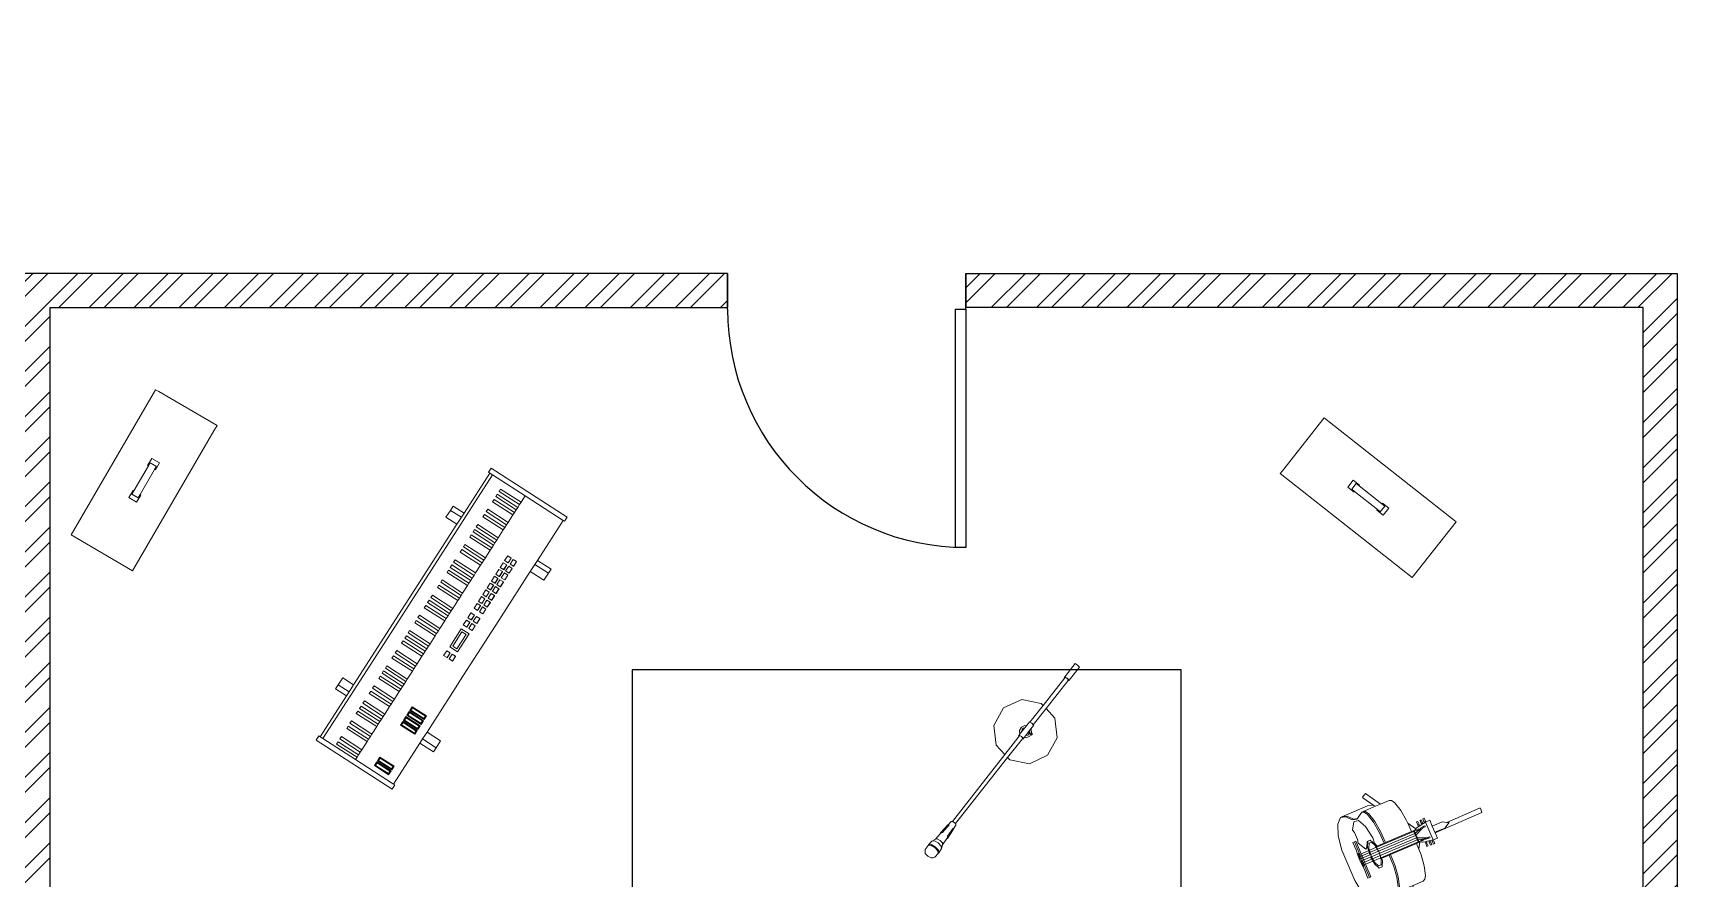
# Model space of a CAD drawing. Header units: metres. Extents: x 217 to 1422, y -179 to 129.
# Drawn here: x 331.32 to 341.1, y 44.3 to 49.27 of the extents above; entities that cross this region are included whole.
import ezdxf

# ---------------------------------------------------------------- set-up
doc = ezdxf.new("R2010")
doc.units = ezdxf.units.M
doc.header["$LTSCALE"] = 0.5
doc.header["$MEASUREMENT"] = 0

# ---------------------------------------------------------------- blocks, each defined once
blk = doc.blocks.new('Guitar Stand Accoustic')
at = {"lineweight": 0}
for p, q in [((-0.36, 14.26), (-0.15, 22.09)), ((-0.15, 22.09), (0.58, 22.15)), ((0.61, 22.04), (0.46, 16.54)), ((0.58, 22.15), (0.61, 22.04)), ((-0.27, 14.26), (-0.24, 15.89)), ((-0.24, 15.89), (0.3, 16.87)), ((0.3, 16.87), (0.46, 16.54)), ((0.46, 16.54), (0.8, 15.87)), ((0.8, 15.87), (0.77, 14.24)), ((-1.87, 13.59), (-1.88, 13.36)), ((-1.88, 13.36), (-1.38, 13.35)), ((-1.38, 13.58), (-1.87, 13.59)), ((-1.83, 13.1), (-1.84, 12.88)), ((-1.84, 12.88), (-1.34, 12.87)), ((-1.33, 13.09), (-1.83, 13.1)), ((-1.38, 13.53), (-1.38, 13.58)), ((-1.38, 13.53), (-1.25, 13.52)), ((-1.38, 13.37), (-1.38, 13.53)), ((-1.38, 13.35), (-1.38, 13.37)), ((-1.38, 13.37), (-1.22, 13.37)), ((-1.34, 13.04), (-1.33, 13.09)), ((-1.34, 13.04), (-1.17, 13.03)), ((-1.34, 12.89), (-1.34, 13.04)), ((-1.34, 12.87), (-1.34, 12.89)), ((-1.34, 12.89), (-1.14, 12.88)), ((-1.26, 13.57), (-1.24, 14.28)), ((-1.25, 13.52), (-1.26, 13.57)), ((-1.26, 13.57), (1.73, 13.52)), ((-1.22, 13.37), (-1.25, 13.52)), ((-1.24, 14.28), (-0.36, 14.26)), ((-1.17, 13.03), (-1.22, 13.37)), ((-1.14, 12.88), (-1.17, 13.03)), ((-1.07, 12.45), (-1.14, 12.88)), ((-0.69, 13.27), (-0.77, 13.21)), ((-0.77, 12.9), (-0.77, 13.21)), ((-0.69, 12.96), (-0.77, 12.9)), ((-0.77, 12.9), (-0.61, 12.9)), ((-0.61, 13.21), (-0.69, 13.27)), ((-0.61, 12.9), (-0.69, 12.96)), ((0.02, 11.3), (-0.62, 12.9)), ((-0.61, 12.9), (-0.61, 13.21)), ((-0.36, 14.26), (-0.27, 14.26)), ((-0.27, 14.26), (0.77, 14.24)), ((0.37, 11.29), (1.08, 12.87)), ((1.75, 14.22), (0.77, 14.24)), ((1.07, 13.18), (1.16, 13.24)), ((1.07, 12.87), (1.07, 13.18)), ((1.07, 12.87), (1.15, 12.92)), ((1.23, 12.87), (1.07, 12.87)), ((1.15, 12.92), (1.23, 12.87)), ((1.16, 13.24), (1.24, 13.18)), ((1.23, 12.87), (1.24, 13.18)), ((1.51, 12.4), (1.6, 12.84)), ((1.6, 12.84), (1.63, 12.99)), ((1.79, 12.83), (1.6, 12.84)), ((1.63, 12.99), (1.69, 13.32)), ((1.79, 12.98), (1.63, 12.99)), ((1.69, 13.32), (1.72, 13.47)), ((1.85, 13.32), (1.69, 13.32)), ((1.72, 13.47), (1.73, 13.52)), ((1.85, 13.47), (1.72, 13.47)), ((1.73, 13.52), (1.75, 14.22)), ((1.79, 12.98), (1.8, 13.04)), ((1.79, 12.83), (1.79, 12.98)), ((1.79, 12.81), (1.79, 12.83)), ((1.8, 13.04), (2.29, 13.03)), ((1.85, 13.53), (2.35, 13.52)), ((1.85, 13.47), (1.85, 13.53)), ((1.85, 13.32), (1.85, 13.47)), ((1.85, 13.29), (1.85, 13.32)), ((2.35, 13.29), (1.85, 13.29)), ((2.29, 13.03), (2.29, 12.81)), ((2.35, 13.52), (2.35, 13.29)), ((-5.88, 10.41), (-6.41, 10.12)), ((-4.43, 10.79), (-5.88, 10.41)), ((-2.68, 10.98), (-4.43, 10.79)), ((-1.76, 10.98), (-2.68, 10.98)), ((-1.84, 12.51), (-1.85, 12.3)), ((-1.85, 12.3), (-1.35, 12.29)), ((-1.34, 12.5), (-1.84, 12.51)), ((-1.76, 10.98), (-0.79, 11.56)), ((-0.8, 10.97), (-1.76, 10.98)), ((-1.35, 12.45), (-1.34, 12.5)), ((-1.35, 12.45), (-1.07, 12.45)), ((-1.35, 12.3), (-1.35, 12.45)), ((-1.35, 12.29), (-1.35, 12.3)), ((-1.35, 12.3), (-1.05, 12.3)), ((-1.05, 12.3), (-1.07, 12.45)), ((-0.97, 11.86), (-1.05, 12.3)), ((-0.79, 11.6), (-0.97, 11.86)), ((-0.88, 6.63), (-0.8, 10.97)), ((-0.79, 11.43), (-0.8, 11.32)), ((-0.8, 10.97), (-0.8, 11.32)), ((-0.8, 11.32), (1.2, 11.28)), ((-0.67, 11.31), (-0.8, 11.32)), ((-0.79, 11.56), (-0.79, 11.6)), ((-0.79, 11.43), (-0.79, 11.56)), ((-0.79, 11.43), (1.2, 11.4)), ((-0.78, 5.06), (-0.67, 11.31)), ((-0.66, 12.19), (-0.74, 12.14)), ((-0.74, 11.83), (-0.74, 12.14)), ((-0.66, 11.88), (-0.74, 11.83)), ((-0.74, 11.83), (-0.58, 11.83)), ((-0.65, 12.78), (-0.73, 12.73)), ((-0.73, 12.41), (-0.73, 12.73)), ((-0.65, 12.47), (-0.73, 12.41)), ((-0.73, 12.41), (-0.57, 12.41)), ((-0.67, 11.31), (-0.66, 11.83)), ((-0.32, 11.31), (-0.67, 11.31)), ((-0.58, 12.14), (-0.66, 12.19)), ((-0.58, 11.83), (-0.66, 11.88)), ((-0.57, 12.72), (-0.65, 12.78)), ((-0.57, 12.41), (-0.65, 12.47)), ((-0.32, 11.31), (-0.61, 12.41)), ((-0.58, 11.83), (-0.58, 12.14)), ((-0.57, 12.41), (-0.57, 12.72)), ((-0.48, 2.37), (-0.32, 11.31)), ((0.02, 11.3), (-0.32, 11.31)), ((-0.13, 2.37), (0.02, 11.3)), ((0.2, 11.3), (0.02, 11.3)), ((0.2, 11.3), (0.37, 11.29)), ((0.26, 5.11), (0.37, 11.29)), ((0.37, 11.29), (0.72, 11.29)), ((0.61, 5.07), (0.72, 11.29)), ((0.72, 11.29), (1.04, 12.38)), ((0.72, 11.29), (1.07, 11.28)), ((0.96, 5.02), (1.07, 11.28)), ((1, 12.11), (1.09, 12.16)), ((1, 11.8), (1, 12.11)), ((1, 11.8), (1.08, 11.85)), ((1.16, 11.8), (1, 11.8)), ((1.01, 12.69), (1.1, 12.75)), ((1.01, 12.38), (1.01, 12.69)), ((1.01, 12.38), (1.09, 12.44)), ((1.17, 12.38), (1.01, 12.38)), ((1.07, 11.28), (1.08, 11.8)), ((1.07, 11.28), (1.2, 11.28)), ((1.08, 11.85), (1.16, 11.8)), ((1.09, 12.44), (1.17, 12.38)), ((1.09, 12.16), (1.17, 12.11)), ((1.1, 12.75), (1.18, 12.69)), ((1.11, 6.6), (1.19, 10.93)), ((1.16, 11.8), (1.17, 12.11)), ((1.17, 12.38), (1.18, 12.69)), ((1.19, 10.93), (1.2, 11.28)), ((1.19, 10.93), (2.59, 10.89)), ((1.2, 11.57), (1.32, 11.72)), ((1.2, 11.4), (1.2, 11.57)), ((1.2, 11.4), (1.2, 11.28)), ((1.32, 11.72), (1.39, 11.81)), ((1.32, 11.72), (2.59, 10.89)), ((1.39, 11.81), (1.48, 12.25)), ((1.48, 12.25), (1.51, 12.4)), ((1.78, 12.25), (1.48, 12.25)), ((1.78, 12.4), (1.51, 12.4)), ((1.78, 12.4), (1.79, 12.45)), ((1.78, 12.25), (1.78, 12.4)), ((1.78, 12.24), (1.78, 12.25)), ((2.28, 12.23), (1.78, 12.24)), ((2.29, 12.81), (1.79, 12.81)), ((1.79, 12.45), (2.28, 12.44)), ((2.28, 12.44), (2.28, 12.23)), ((2.59, 10.89), (3.06, 10.88)), ((3.06, 10.88), (4.81, 10.63)), ((4.81, 10.63), (6.25, 10.2)), ((-9.13, 6.55), (-6.61, 8.06)), ((-6.62, 7.49), (-6.61, 8.06)), ((-6.61, 8.06), (-6.58, 9.77)), ((-6.41, 10.12), (-6.58, 9.77)), ((6.25, 10.2), (6.77, 9.89)), ((6.77, 9.89), (6.92, 9.54)), ((6.88, 7.25), (6.89, 8.1)), ((6.89, 8.1), (6.92, 9.54)), ((6.89, 8.1), (9.26, 6.56)), ((-8.72, 5.91), (-9.13, 6.55)), ((-7, 6.94), (-8.72, 5.91)), ((-7.22, 2.08), (-7.14, 6.42)), ((-7, 6.94), (-7.14, 6.42)), ((-6.92, 7.24), (-7, 6.94)), ((-6.62, 7.49), (-6.92, 7.24)), ((-6.49, 5.55), (-6.66, 5.2)), ((-6.66, 5.2), (-6.65, 5.44)), ((-6.66, 5.2), (-6.43, 4.85)), ((-6.65, 5.44), (-6.62, 7.49)), ((-6.49, 5.78), (-6.65, 5.44)), ((-5.96, 6.08), (-6.49, 5.78)), ((-5.96, 5.84), (-6.49, 5.55)), ((-4.51, 6.45), (-5.96, 6.08)), ((-4.51, 6.22), (-5.96, 5.84)), ((-2.75, 6.64), (-4.51, 6.45)), ((-2.76, 6.41), (-4.51, 6.22)), ((-0.88, 6.4), (-2.76, 6.41)), ((-0.88, 6.63), (-2.75, 6.64)), ((-0.91, 5.16), (-1.31, 5.12)), ((-0.91, 5.16), (-0.88, 6.4)), ((-0.91, 5.04), (-0.91, 5.16)), ((-0.88, 6.4), (-0.88, 6.63)), ((1.09, 5.13), (1.11, 6.36)), ((1.11, 6.6), (2.98, 6.54)), ((1.11, 6.36), (1.11, 6.6)), ((1.11, 6.36), (2.98, 6.31)), ((2.98, 6.54), (4.73, 6.29)), ((2.98, 6.31), (4.73, 6.06)), ((4.73, 6.29), (6.17, 5.86)), ((4.73, 6.06), (6.17, 5.63)), ((6.17, 5.86), (6.69, 5.55)), ((6.17, 5.63), (6.69, 5.31)), ((6.69, 5.55), (6.84, 5.2)), ((6.69, 5.31), (6.84, 4.96)), ((6.84, 5.2), (6.88, 7.25)), ((6.84, 4.96), (6.84, 5.2)), ((6.88, 7.25), (7.09, 7.06)), ((8.83, 5.94), (7.09, 7.06)), ((7.09, 7.06), (7.17, 6.99)), ((7.17, 6.99), (7.37, 6.16)), ((7.29, 1.83), (7.37, 6.16)), ((8.93, 5.91), (8.83, 5.94)), ((9.26, 6.56), (8.93, 5.91)), ((-7, 2.9), (-7.22, 2.08)), ((-7, 2.67), (-7.22, 1.85)), ((-6.15, 3.59), (-7, 2.9)), ((-6.16, 3.36), (-7, 2.67)), ((-6.43, 4.85), (-6, 4.17)), ((-5.96, 4.11), (-6.16, 3.36)), ((-6, 4.17), (-6.15, 3.59)), ((-6, 4.17), (-5.96, 4.11)), ((-1.31, 5.12), (-2.19, 4.74)), ((-2.19, 4.74), (-2.19, 4.24)), ((-2.19, 4.24), (-1.33, 3.82)), ((-1.81, 4.69), (-1.82, 4.27)), ((-1.82, 4.27), (-1.1, 3.93)), ((-1.08, 5.01), (-1.81, 4.69)), ((-1.33, 3.82), (-0.05, 3.66)), ((-1.1, 3.93), (0.07, 3.78)), ((0.09, 5.12), (-1.08, 5.01)), ((-0.03, 5.12), (-0.91, 5.04)), ((-0.83, 2.38), (-0.78, 5.06)), ((-0.03, 5.12), (0.21, 5.12)), ((1.24, 3.88), (0.07, 3.78)), ((0.09, 5.12), (1.26, 4.97)), ((1.47, 3.77), (0.18, 3.66)), ((0.21, 5.12), (1.08, 5.01)), ((0.22, 2.36), (0.26, 5.11)), ((0.56, 2.36), (0.61, 5.07)), ((0.91, 2.35), (0.96, 5.02)), ((1.08, 5.01), (1.09, 5.13)), ((1.09, 5.13), (1.49, 5.07)), ((1.97, 4.21), (1.24, 3.88)), ((1.26, 4.97), (1.98, 4.62)), ((1.3, 3.4), (1.47, 3.66)), ((2.58, 2.66), (1.3, 3.4)), ((2.34, 4.16), (1.47, 3.77)), ((2.34, 4.04), (1.47, 3.66)), ((1.49, 5.07), (1.69, 4.98)), ((1.49, 4.96), (1.69, 4.98)), ((1.49, 4.96), (2.35, 4.54)), ((1.69, 4.98), (2.5, 5.05)), ((1.98, 4.62), (1.97, 4.21)), ((2.35, 4.54), (2.34, 4.16)), ((2.34, 4.16), (2.34, 4.04)), ((2.5, 5.05), (4.57, 4.69)), ((3.16, 2.77), (2.58, 2.66)), ((4.35, 2.74), (3.16, 2.77)), ((4.77, 2.61), (4.35, 2.74)), ((4.57, 4.69), (5.83, 4.03)), ((5.9, 3.26), (4.77, 2.61)), ((5.83, 4.03), (5.9, 3.26)), ((6.15, 3.96), (6.1, 3.89)), ((6.1, 3.89), (6.27, 3.14)), ((6.6, 4.62), (6.15, 3.96)), ((6.15, 3.96), (6.28, 3.37)), ((6.27, 3.14), (7.09, 2.42)), ((6.28, 3.37), (7.1, 2.65)), ((6.84, 4.96), (6.6, 4.62)), ((7.1, 2.65), (7.29, 1.83)), ((-7.22, 1.85), (-7.22, 2.08)), ((-7.22, 1.85), (-6.44, 1.05)), ((-6.44, 1.05), (-4.79, 0.42)), ((-4.79, 0.42), (-2.55, 0.05)), ((-2.94, 2.53), (-2.95, 2.3)), ((-2.95, 2.3), (-2.95, 2.05)), ((-2.95, 2.3), (3.03, 2.2)), ((-2.95, 2.05), (-1.71, 2.03)), ((-2.94, 2.53), (3.03, 2.43)), ((-2.55, 0.05), (2.55, -0.05)), ((-0.84, 1.97), (-1.71, 2.03)), ((-0.91, 2.17), (-1.06, 2.08)), ((-1.06, 2.08), (-0.76, 2.08)), ((-0.76, 2.08), (-0.91, 2.17)), ((-0.84, 1.97), (0.03, 1.89)), ((-0.56, 2.17), (-0.71, 2.08)), ((-0.71, 2.08), (-0.41, 2.07)), ((-0.41, 2.07), (-0.56, 2.17)), ((-0.21, 2.16), (-0.36, 2.07)), ((-0.36, 2.07), (-0.06, 2.06)), ((-0.06, 2.06), (-0.21, 2.16)), ((0.9, 1.94), (0.03, 1.89)), ((0.14, 2.06), (0.29, 2.15)), ((0.43, 2.06), (0.14, 2.06)), ((0.29, 2.15), (0.43, 2.06)), ((0.49, 2.05), (0.64, 2.14)), ((0.78, 2.05), (0.49, 2.05)), ((0.64, 2.14), (0.78, 2.05)), ((0.83, 2.05), (0.98, 2.13)), ((1.13, 2.04), (0.83, 2.05)), ((0.9, 1.94), (1.78, 1.97)), ((0.98, 2.13), (1.13, 2.04)), ((3.02, 1.94), (1.78, 1.97)), ((4.8, 0.25), (2.55, -0.05)), ((3.03, 2.2), (3.02, 1.94)), ((3.03, 2.43), (3.03, 2.2)), ((6.48, 0.82), (4.8, 0.25)), ((7.29, 1.59), (6.48, 0.82)), ((7.09, 2.42), (7.29, 1.59)), ((7.29, 1.59), (7.29, 1.83))]:
    blk.add_line(p, q, dxfattribs=at)
blk = doc.blocks.new('Keyboard')
at = {"lineweight": 0}
for p, q in [((-16.73, 13.45), (-16.73, 15.94)), ((-16.73, 15.94), (-15.98, 15.94)), ((-15.98, 13.45), (-15.98, 15.94)), ((-15.98, 15.94), (-14.7, 15.94)), ((-14.7, 13.45), (-14.7, 15.94)), ((14.7, 13.45), (14.7, 15.94)), ((14.7, 15.94), (15.98, 15.94)), ((15.98, 13.45), (15.98, 15.94)), ((16.75, 15.94), (15.98, 15.94)), ((16.75, 13.45), (16.75, 15.94)), ((-24.24, 13.7), (-24.99, 13.7)), ((-24.99, 13.7), (-24.99, -0.25)), ((-24.24, 13.7), (-24.24, 13.45)), ((-24.24, 13.45), (-24.24, 6.48)), ((-16.73, 13.45), (-24.24, 13.45)), ((-15.98, 13.45), (-16.73, 13.45)), ((-14.7, 13.45), (-15.98, 13.45)), ((-5.93, 13.45), (-14.7, 13.45)), ((-5.33, 13.45), (-5.93, 13.45)), ((5.76, 13.45), (-5.33, 13.45)), ((6.41, 13.45), (5.76, 13.45)), ((14.7, 13.45), (6.41, 13.45)), ((15.98, 13.45), (14.7, 13.45)), ((16.75, 13.45), (15.98, 13.45)), ((24.08, 13.45), (16.75, 13.45)), ((24.08, 13.45), (24.08, 13.7)), ((24.08, 13.7), (24.82, 13.7)), ((24.08, 6.48), (24.08, 13.45)), ((24.82, -0.25), (24.82, 13.7)), ((-23.43, 12.04), (-22.75, 12.04)), ((-23.43, 9.44), (-23.43, 12.04)), ((-23.31, 11.92), (-22.87, 11.92)), ((-23.31, 9.56), (-23.31, 11.92)), ((-22.87, 9.56), (-22.87, 11.92)), ((-22.75, 12.04), (-22.75, 9.44)), ((-22.56, 12.04), (-21.87, 12.04)), ((-22.56, 9.44), (-22.56, 12.04)), ((-22.43, 11.92), (-22, 11.92)), ((-22.43, 9.56), (-22.43, 11.92)), ((-22, 9.56), (-22, 11.92)), ((-21.87, 12.04), (-21.87, 9.44)), ((-16.02, 12.04), (-15.34, 12.04)), ((-16.02, 9.44), (-16.02, 12.04)), ((-15.9, 11.92), (-15.46, 11.92)), ((-15.9, 9.56), (-15.9, 11.92)), ((-15.46, 9.56), (-15.46, 11.92)), ((-15.34, 12.04), (-15.34, 9.44)), ((-15.15, 12.04), (-14.46, 12.04)), ((-15.15, 9.44), (-15.15, 12.04)), ((-15.02, 11.92), (-14.59, 11.92)), ((-15.02, 9.56), (-15.02, 11.92)), ((-14.59, 9.56), (-14.59, 11.92)), ((-14.46, 12.04), (-14.46, 9.44)), ((-14.21, 12.04), (-13.53, 12.04)), ((-14.21, 9.44), (-14.21, 12.04)), ((-14.09, 11.92), (-13.65, 11.92)), ((-14.09, 9.56), (-14.09, 11.92)), ((-13.65, 9.56), (-13.65, 11.92)), ((-13.53, 12.04), (-13.53, 9.44)), ((-13.34, 12.04), (-12.66, 12.04)), ((-13.34, 9.44), (-13.34, 12.04)), ((-13.22, 11.92), (-12.78, 11.92)), ((-13.22, 9.56), (-13.22, 11.92)), ((-12.78, 9.56), (-12.78, 11.92)), ((-12.66, 12.04), (-12.66, 9.44)), ((-3.39, 10.85), (-2.52, 10.85)), ((-3.39, 10.85), (-3.39, 10.83)), ((-3.39, 10.83), (-2.52, 10.83)), ((-3.39, 10.21), (-3.39, 10.83)), ((-2.52, 10.85), (-2.52, 10.83)), ((-2.52, 10.21), (-2.52, 10.83)), ((-1.77, 10.72), (-1.77, 9.29)), ((1.53, 10.72), (-1.77, 10.72)), ((-1.44, 9.62), (-1.44, 10.39)), ((-1.44, 10.39), (1.2, 10.39)), ((1.2, 10.39), (1.2, 9.62)), ((1.53, 9.29), (1.53, 10.72)), ((2.21, 10.85), (3.08, 10.85)), ((2.21, 10.85), (2.21, 10.83)), ((2.21, 10.83), (3.08, 10.83)), ((2.21, 10.21), (2.21, 10.83)), ((3.08, 10.85), (3.08, 10.83)), ((3.08, 10.21), (3.08, 10.83)), ((3.52, 10.85), (4.39, 10.85)), ((3.52, 10.85), (3.52, 10.83)), ((3.52, 10.83), (4.39, 10.83)), ((3.52, 10.21), (3.52, 10.83)), ((4.39, 10.85), (4.39, 10.83)), ((4.39, 10.21), (4.39, 10.83)), ((5.26, 10.85), (6.13, 10.85)), ((5.26, 10.85), (5.26, 10.83)), ((5.26, 10.83), (6.13, 10.83)), ((5.26, 10.21), (5.26, 10.83)), ((6.13, 10.85), (6.13, 10.83)), ((6.13, 10.21), (6.13, 10.83)), ((6.51, 10.85), (7.38, 10.85)), ((6.51, 10.85), (6.51, 10.83)), ((6.51, 10.83), (7.38, 10.83)), ((6.51, 10.21), (6.51, 10.83)), ((7.38, 10.85), (7.38, 10.83)), ((7.38, 10.21), (7.38, 10.83)), ((7.75, 10.85), (8.62, 10.85)), ((7.75, 10.85), (7.75, 10.83)), ((7.75, 10.83), (8.62, 10.83)), ((7.75, 10.21), (7.75, 10.83)), ((8.62, 10.85), (8.62, 10.83)), ((8.62, 10.21), (8.62, 10.83)), ((9, 10.85), (9.87, 10.85)), ((9, 10.85), (9, 10.83)), ((9, 10.83), (9.87, 10.83)), ((9, 10.21), (9, 10.83)), ((9.87, 10.85), (9.87, 10.83)), ((9.87, 10.21), (9.87, 10.83)), ((10.24, 10.85), (11.11, 10.85)), ((10.24, 10.85), (10.24, 10.83)), ((10.24, 10.83), (11.11, 10.83)), ((10.24, 10.21), (10.24, 10.83)), ((11.11, 10.85), (11.11, 10.83)), ((11.11, 10.21), (11.11, 10.83)), ((11.49, 10.85), (12.36, 10.85)), ((11.49, 10.85), (11.49, 10.83)), ((11.49, 10.83), (12.36, 10.83)), ((11.49, 10.21), (11.49, 10.83)), ((12.36, 10.85), (12.36, 10.83)), ((12.36, 10.21), (12.36, 10.83)), ((12.73, 10.85), (13.6, 10.85)), ((12.73, 10.85), (12.73, 10.83)), ((12.73, 10.83), (13.6, 10.83)), ((12.73, 10.21), (12.73, 10.83)), ((13.6, 10.85), (13.6, 10.83)), ((13.6, 10.21), (13.6, 10.83)), ((13.98, 10.85), (14.85, 10.85)), ((13.98, 10.85), (13.98, 10.83)), ((13.98, 10.83), (14.85, 10.83)), ((13.98, 10.21), (13.98, 10.83)), ((14.85, 10.85), (14.85, 10.83)), ((14.85, 10.21), (14.85, 10.83)), ((-22.75, 9.44), (-23.43, 9.44)), ((-23.31, 9.56), (-22.87, 9.56)), ((-21.87, 9.44), (-22.56, 9.44)), ((-22.43, 9.56), (-22, 9.56)), ((-15.34, 9.44), (-16.02, 9.44)), ((-15.9, 9.56), (-15.46, 9.56)), ((-14.46, 9.44), (-15.15, 9.44)), ((-15.02, 9.56), (-14.59, 9.56)), ((-13.53, 9.44), (-14.21, 9.44)), ((-14.09, 9.56), (-13.65, 9.56)), ((-12.66, 9.44), (-13.34, 9.44)), ((-13.22, 9.56), (-12.78, 9.56)), ((-2.52, 10.21), (-3.39, 10.21)), ((-3.39, 9.86), (-2.52, 9.86)), ((-3.39, 9.86), (-3.39, 9.84)), ((-3.39, 9.84), (-2.52, 9.84)), ((-3.39, 9.22), (-3.39, 9.84)), ((-2.52, 9.22), (-3.39, 9.22)), ((-2.52, 9.86), (-2.52, 9.84)), ((-2.52, 9.22), (-2.52, 9.84)), ((-1.77, 9.29), (1.53, 9.29)), ((1.2, 9.62), (-1.44, 9.62)), ((3.08, 10.21), (2.21, 10.21)), ((2.21, 9.86), (3.08, 9.86)), ((2.21, 9.86), (2.21, 9.84)), ((2.21, 9.84), (3.08, 9.84)), ((2.21, 9.22), (2.21, 9.84)), ((3.08, 9.22), (2.21, 9.22)), ((3.08, 9.86), (3.08, 9.84)), ((3.08, 9.22), (3.08, 9.84)), ((4.39, 10.21), (3.52, 10.21)), ((3.52, 9.86), (4.39, 9.86)), ((3.52, 9.86), (3.52, 9.84)), ((3.52, 9.84), (4.39, 9.84)), ((3.52, 9.22), (3.52, 9.84)), ((4.39, 9.22), (3.52, 9.22)), ((4.39, 9.86), (4.39, 9.84)), ((4.39, 9.22), (4.39, 9.84)), ((6.13, 10.21), (5.26, 10.21)), ((5.26, 9.86), (6.13, 9.86)), ((5.26, 9.86), (5.26, 9.84)), ((5.26, 9.84), (6.13, 9.84)), ((5.26, 9.22), (5.26, 9.84)), ((6.13, 9.22), (5.26, 9.22)), ((6.13, 9.86), (6.13, 9.84)), ((6.13, 9.22), (6.13, 9.84)), ((7.38, 10.21), (6.51, 10.21)), ((6.51, 9.86), (7.38, 9.86)), ((6.51, 9.86), (6.51, 9.84)), ((6.51, 9.84), (7.38, 9.84)), ((6.51, 9.22), (6.51, 9.84)), ((7.38, 9.22), (6.51, 9.22)), ((7.38, 9.86), (7.38, 9.84)), ((7.38, 9.22), (7.38, 9.84)), ((8.62, 10.21), (7.75, 10.21)), ((7.75, 9.86), (8.62, 9.86)), ((7.75, 9.86), (7.75, 9.84)), ((7.75, 9.84), (8.62, 9.84)), ((7.75, 9.22), (7.75, 9.84)), ((8.62, 9.22), (7.75, 9.22)), ((8.62, 9.86), (8.62, 9.84)), ((8.62, 9.22), (8.62, 9.84)), ((9.87, 10.21), (9, 10.21)), ((9, 9.86), (9.87, 9.86)), ((9, 9.86), (9, 9.84)), ((9, 9.84), (9.87, 9.84)), ((9, 9.22), (9, 9.84)), ((9.87, 9.22), (9, 9.22)), ((9.87, 9.86), (9.87, 9.84)), ((9.87, 9.22), (9.87, 9.84)), ((11.11, 10.21), (10.24, 10.21)), ((10.24, 9.86), (11.11, 9.86)), ((10.24, 9.86), (10.24, 9.84)), ((10.24, 9.84), (11.11, 9.84)), ((10.24, 9.22), (10.24, 9.84)), ((11.11, 9.22), (10.24, 9.22)), ((11.11, 9.86), (11.11, 9.84)), ((11.11, 9.22), (11.11, 9.84)), ((12.36, 10.21), (11.49, 10.21)), ((11.49, 9.86), (12.36, 9.86)), ((11.49, 9.86), (11.49, 9.84)), ((11.49, 9.84), (12.36, 9.84)), ((11.49, 9.22), (11.49, 9.84)), ((12.36, 9.22), (11.49, 9.22)), ((12.36, 9.86), (12.36, 9.84)), ((12.36, 9.22), (12.36, 9.84)), ((13.6, 10.21), (12.73, 10.21)), ((12.73, 9.86), (13.6, 9.86)), ((12.73, 9.86), (12.73, 9.84)), ((12.73, 9.84), (13.6, 9.84)), ((12.73, 9.22), (12.73, 9.84)), ((13.6, 9.22), (12.73, 9.22)), ((13.6, 9.86), (13.6, 9.84)), ((13.6, 9.22), (13.6, 9.84)), ((14.85, 10.21), (13.98, 10.21)), ((13.98, 9.86), (14.85, 9.86)), ((13.98, 9.86), (13.98, 9.84)), ((13.98, 9.84), (14.85, 9.84)), ((13.98, 9.22), (13.98, 9.84)), ((14.85, 9.22), (13.98, 9.22)), ((14.85, 9.86), (14.85, 9.84)), ((14.85, 9.22), (14.85, 9.84)), ((-24.24, 0.5), (-24.24, 6.48)), ((-24.24, 6.48), (-23.8, 6.48)), ((-23.8, 2.74), (-23.8, 6.48)), ((-23.8, 6.48), (-23.37, 6.48)), ((-23.37, 6.48), (-23.37, 2.74)), ((-23.37, 6.48), (-22.86, 6.48)), ((-22.86, 2.74), (-22.86, 6.48)), ((-22.86, 6.48), (-22.43, 6.48)), ((-22.43, 6.48), (-22.43, 2.74)), ((-22.43, 6.48), (-20.93, 6.48)), ((-20.93, 2.74), (-20.93, 6.48)), ((-20.93, 6.48), (-20.5, 6.48)), ((-20.5, 6.48), (-20.5, 2.74)), ((-20.5, 6.48), (-20, 6.48)), ((-20, 2.74), (-20, 6.48)), ((-20, 6.48), (-19.57, 6.48)), ((-19.57, 6.48), (-19.57, 2.74)), ((-19.57, 6.48), (-18.19, 6.48)), ((-18.19, 2.74), (-18.19, 6.48)), ((-18.19, 6.48), (-17.76, 6.48)), ((-17.76, 6.48), (-17.76, 2.74)), ((-17.76, 6.48), (-17.26, 6.48)), ((-17.26, 2.74), (-17.26, 6.48)), ((-17.26, 6.48), (-16.83, 6.48)), ((-16.83, 6.48), (-16.83, 2.74)), ((-16.83, 6.48), (-16.32, 6.48)), ((-16.32, 2.74), (-16.32, 6.48)), ((-16.32, 6.48), (-15.89, 6.48)), ((-15.89, 6.48), (-15.89, 2.74)), ((-15.89, 6.48), (-14.52, 6.48)), ((-14.52, 2.74), (-14.52, 6.48)), ((-14.52, 6.48), (-14.09, 6.48)), ((-14.09, 6.48), (-14.09, 2.74)), ((-14.09, 6.48), (-13.58, 6.48)), ((-13.58, 2.74), (-13.58, 6.48)), ((-13.58, 6.48), (-13.15, 6.48)), ((-13.15, 6.48), (-13.15, 2.74)), ((-13.15, 6.48), (-11.78, 6.48)), ((-11.78, 2.74), (-11.78, 6.48)), ((-11.78, 6.48), (-11.35, 6.48)), ((-11.35, 6.48), (-11.35, 2.74)), ((-11.35, 6.48), (-10.84, 6.48)), ((-10.84, 2.74), (-10.84, 6.48)), ((-10.84, 6.48), (-10.41, 6.48)), ((-10.41, 6.48), (-10.41, 2.74)), ((-10.41, 6.48), (-9.91, 6.48)), ((-9.91, 2.74), (-9.91, 6.48)), ((-9.91, 6.48), (-9.48, 6.48)), ((-9.48, 6.48), (-9.48, 2.74)), ((-9.48, 6.48), (-8.04, 6.48)), ((-8.04, 2.74), (-8.04, 6.48)), ((-8.04, 6.48), (-7.61, 6.48)), ((-7.61, 6.48), (-7.61, 2.74)), ((-7.61, 6.48), (-7.11, 6.48)), ((-7.11, 2.74), (-7.11, 6.48)), ((-7.11, 6.48), (-6.68, 6.48)), ((-6.68, 6.48), (-6.68, 2.74)), ((-6.68, 6.48), (-5.3, 6.48)), ((-5.3, 2.74), (-5.3, 6.48)), ((-5.3, 6.48), (-4.87, 6.48)), ((-4.87, 6.48), (-4.87, 2.74)), ((-4.87, 6.48), (-4.37, 6.48)), ((-4.37, 2.74), (-4.37, 6.48)), ((-4.37, 6.48), (-3.94, 6.48)), ((-3.94, 6.48), (-3.94, 2.74)), ((-3.94, 6.48), (-3.43, 6.48)), ((-3.43, 2.74), (-3.43, 6.48)), ((-3.43, 6.48), (-3, 6.48)), ((-3, 6.48), (-3, 2.74)), ((-3, 6.48), (-1.57, 6.48)), ((-1.57, 2.74), (-1.57, 6.48)), ((-1.57, 6.48), (-1.14, 6.48)), ((-1.14, 6.48), (-1.14, 2.74)), ((-1.14, 6.48), (-0.63, 6.48)), ((-0.63, 2.74), (-0.63, 6.48)), ((-0.63, 6.48), (-0.2, 6.48)), ((-0.2, 6.48), (-0.2, 2.74)), ((-0.2, 6.48), (1.17, 6.48)), ((1.17, 2.74), (1.17, 6.48)), ((1.17, 6.48), (1.6, 6.48)), ((1.6, 6.48), (1.6, 2.74)), ((1.6, 6.48), (2.11, 6.48)), ((2.11, 2.74), (2.11, 6.48)), ((2.11, 6.48), (2.54, 6.48)), ((2.54, 6.48), (2.54, 2.74)), ((2.54, 6.48), (3.04, 6.48)), ((3.04, 2.74), (3.04, 6.48)), ((3.04, 6.48), (3.47, 6.48)), ((3.47, 6.48), (3.47, 2.74)), ((3.47, 6.48), (4.91, 6.48)), ((4.91, 2.74), (4.91, 6.48)), ((4.91, 6.48), (5.34, 6.48)), ((5.34, 6.48), (5.34, 2.74)), ((5.34, 6.48), (5.84, 6.48)), ((5.84, 2.74), (5.84, 6.48)), ((5.84, 6.48), (6.27, 6.48)), ((6.27, 6.48), (6.27, 2.74)), ((6.27, 6.48), (7.65, 6.48)), ((7.65, 2.74), (7.65, 6.48)), ((7.65, 6.48), (8.08, 6.48)), ((8.08, 6.48), (8.08, 2.74)), ((8.08, 6.48), (8.58, 6.48)), ((8.58, 2.74), (8.58, 6.48)), ((8.58, 6.48), (9.01, 6.48)), ((9.01, 6.48), (9.01, 2.74)), ((9.01, 6.48), (9.52, 6.48)), ((9.52, 2.74), (9.52, 6.48)), ((9.52, 6.48), (9.95, 6.48)), ((9.95, 6.48), (9.95, 2.74)), ((9.95, 6.48), (11.39, 6.48)), ((11.39, 2.74), (11.39, 6.48)), ((11.39, 6.48), (11.82, 6.48)), ((11.82, 6.48), (11.82, 2.74)), ((11.82, 6.48), (12.32, 6.48)), ((12.32, 2.74), (12.32, 6.48)), ((12.32, 6.48), (12.75, 6.48)), ((12.75, 6.48), (12.75, 2.74)), ((12.75, 6.48), (14.13, 6.48)), ((14.13, 2.74), (14.13, 6.48)), ((14.13, 6.48), (14.56, 6.48)), ((14.56, 6.48), (14.56, 2.74)), ((14.56, 6.48), (15.06, 6.48)), ((15.06, 2.74), (15.06, 6.48)), ((15.06, 6.48), (15.49, 6.48)), ((15.49, 6.48), (15.49, 2.74)), ((15.49, 6.48), (15.99, 6.48)), ((15.99, 2.74), (15.99, 6.48)), ((15.99, 6.48), (16.42, 6.48)), ((16.42, 6.48), (16.42, 2.74)), ((16.42, 6.48), (17.86, 6.48)), ((17.86, 2.74), (17.86, 6.48)), ((17.86, 6.48), (18.29, 6.48)), ((18.29, 6.48), (18.29, 2.74)), ((18.29, 6.48), (18.8, 6.48)), ((18.8, 2.74), (18.8, 6.48)), ((18.8, 6.48), (19.23, 6.48)), ((19.23, 6.48), (19.23, 2.74)), ((19.23, 6.48), (20.6, 6.48)), ((20.6, 2.74), (20.6, 6.48)), ((20.6, 6.48), (21.03, 6.48)), ((21.03, 6.48), (21.03, 2.74)), ((21.03, 6.48), (21.54, 6.48)), ((21.54, 2.74), (21.54, 6.48)), ((21.54, 6.48), (21.97, 6.48)), ((21.97, 6.48), (21.97, 2.74)), ((21.97, 6.48), (22.47, 6.48)), ((22.47, 2.74), (22.47, 6.48)), ((22.47, 6.48), (22.9, 6.48)), ((22.9, 6.48), (22.9, 2.74)), ((22.9, 6.48), (24.08, 6.48)), ((24.08, 0.5), (24.08, 6.48)), ((-23.37, 2.74), (-23.8, 2.74)), ((-22.43, 2.74), (-22.86, 2.74)), ((-20.5, 2.74), (-20.93, 2.74)), ((-19.57, 2.74), (-20, 2.74)), ((-17.76, 2.74), (-18.19, 2.74)), ((-16.83, 2.74), (-17.26, 2.74)), ((-15.89, 2.74), (-16.32, 2.74)), ((-14.09, 2.74), (-14.52, 2.74)), ((-13.15, 2.74), (-13.58, 2.74)), ((-11.35, 2.74), (-11.78, 2.74)), ((-10.41, 2.74), (-10.84, 2.74)), ((-9.48, 2.74), (-9.91, 2.74)), ((-7.61, 2.74), (-8.04, 2.74)), ((-6.68, 2.74), (-7.11, 2.74)), ((-4.87, 2.74), (-5.3, 2.74)), ((-3.94, 2.74), (-4.37, 2.74)), ((-3, 2.74), (-3.43, 2.74)), ((-1.14, 2.74), (-1.57, 2.74)), ((-0.2, 2.74), (-0.63, 2.74)), ((1.6, 2.74), (1.17, 2.74)), ((2.54, 2.74), (2.11, 2.74)), ((3.47, 2.74), (3.04, 2.74)), ((5.34, 2.74), (4.91, 2.74)), ((6.27, 2.74), (5.84, 2.74)), ((8.08, 2.74), (7.65, 2.74)), ((9.01, 2.74), (8.58, 2.74)), ((9.95, 2.74), (9.52, 2.74)), ((11.82, 2.74), (11.39, 2.74)), ((12.75, 2.74), (12.32, 2.74)), ((14.56, 2.74), (14.13, 2.74)), ((15.49, 2.74), (15.06, 2.74)), ((16.42, 2.74), (15.99, 2.74)), ((18.29, 2.74), (17.86, 2.74)), ((19.23, 2.74), (18.8, 2.74)), ((21.03, 2.74), (20.6, 2.74)), ((21.97, 2.74), (21.54, 2.74)), ((22.9, 2.74), (22.47, 2.74)), ((-24.24, 0), (-24.24, 0.5)), ((-24.24, 0.5), (-4.92, 0.5)), ((-14.7, 0), (14.7, 0)), ((-4.92, 0.5), (24.08, 0.5)), ((24.08, 0), (24.08, 0.5)), ((-24.24, -0.25), (-24.99, -0.25)), ((-24.24, 0), (-16.73, 0)), ((-24.24, -0.25), (-24.24, 0)), ((-16.73, -1.99), (-16.73, 0)), ((-16.73, 0), (-15.98, 0)), ((-15.98, -1.99), (-16.73, -1.99)), ((-15.98, -1.99), (-15.98, 0)), ((-15.98, 0), (-14.7, 0)), ((-14.7, -1.99), (-15.98, -1.99)), ((-14.7, -1.99), (-14.7, 0)), ((14.7, -1.99), (14.7, 0)), ((14.7, 0), (15.98, 0)), ((14.7, -1.99), (15.98, -1.99)), ((15.98, -1.99), (15.98, 0)), ((15.98, 0), (16.75, 0)), ((16.75, -1.99), (15.98, -1.99)), ((16.75, -1.99), (16.75, 0)), ((16.75, 0), (24.08, 0)), ((24.08, -0.25), (24.08, 0)), ((24.82, -0.25), (24.08, -0.25))]:
    blk.add_line(p, q, dxfattribs=at)
blk = doc.blocks.new('Amp')
at = {"lineweight": 0}
for p, q in [((-12.95, 0), (-12.95, 10.96)), ((-12.95, 10.96), (11.96, 10.96)), ((12.95, 10.96), (11.96, 10.96)), ((12.95, 0.58), (12.95, 10.96)), ((-2.24, 6.18), (-3.49, 6.18)), ((-3.49, 6.18), (-3.49, 4.81)), ((-2.8, 6.05), (-2.8, 4.93)), ((-2.24, 6.05), (-2.8, 6.05)), ((-2.24, 6.18), (-2.24, 6.05)), ((-2.24, 6.05), (2.24, 6.05)), ((2.24, 6.18), (3.49, 6.18)), ((2.24, 6.18), (2.24, 6.05)), ((2.24, 6.05), (2.8, 6.05)), ((2.8, 6.05), (2.8, 4.93)), ((3.49, 6.18), (3.49, 4.81)), ((-2.24, 4.81), (-3.49, 4.81)), ((-2.24, 4.93), (-2.8, 4.93)), ((-2.24, 4.81), (-2.24, 4.93)), ((-2.24, 4.93), (2.24, 4.93)), ((2.24, 4.81), (2.24, 4.93)), ((2.24, 4.93), (2.8, 4.93)), ((2.24, 4.81), (3.49, 4.81)), ((12.95, 0), (-12.95, 0)), ((12.95, 0), (12.95, 0.58))]:
    blk.add_line(p, q, dxfattribs=at)
blk = doc.blocks.new('Mic 1')
at = {"lineweight": 0}
for p, q in [((0.03, 12.95), (-0.4, 12.89)), ((-0.4, 12.89), (-0.4, 10.31)), ((0.45, 12.89), (0.03, 12.95)), ((0.45, 12.89), (0.45, 10.31)), ((0.03, 10.37), (-0.4, 10.31)), ((-0.4, 10.31), (-0.4, 10.18)), ((0.03, 10.34), (-0.3, 10.3)), ((-0.3, 10.3), (-0.3, 10.17)), ((0.45, 10.31), (0.03, 10.37)), ((0.35, 10.3), (0.03, 10.34)), ((0.35, 10.3), (0.35, 10.17)), ((0.45, 10.18), (0.45, 10.31)), ((-0.4, 10.18), (-0.3, 10.17)), ((-0.3, 10.17), (-0.3, 4.69)), ((0.35, 10.17), (0.45, 10.18)), ((0.35, 10.17), (0.35, 4.79)), ((-2.27, 4.37), (-4.45, 2.2)), ((-0.3, 4.69), (-2.27, 4.37)), ((-0.3, 4.69), (-0.3, 1.5)), ((0.77, 4.85), (0.35, 4.79)), ((0.35, 4.79), (0.35, 1.5)), ((3.51, 3.46), (0.77, 4.85)), ((4.91, 0.71), (3.51, 3.46)), ((-4.45, 2.2), (-4.93, -0.84)), ((-1.07, 0.21), (-1.1, 0.09)), ((-1.1, 0.09), (-0.92, 0.04)), ((-1.07, 0.21), (-1.04, 0.33)), ((-1.07, 0.21), (-0.78, 0.14)), ((-1.04, 0.33), (-0.88, 0.29)), ((-0.92, 0.04), (-0.96, -0.22)), ((-0.92, 0.04), (-0.81, 0.02)), ((-0.86, 0.37), (-0.88, 0.29)), ((-0.88, 0.29), (-0.75, 0.26)), ((-0.45, 0.79), (-0.86, 0.37)), ((-0.8, 0.06), (-0.81, 0.02)), ((-0.78, 0.14), (-0.8, 0.06)), ((-0.6, 0.01), (-0.8, 0.06)), ((-0.78, 0.14), (-0.76, 0.22)), ((-0.58, 0.09), (-0.78, 0.14)), ((-0.76, 0.22), (-0.75, 0.26)), ((-0.76, 0.22), (-0.56, 0.17)), ((-0.6, 0.01), (-0.67, -0.24)), ((-0.58, 0.09), (-0.6, 0.01)), ((-0.49, 0.41), (-0.58, 0.09)), ((-0.58, 0.09), (-0.56, 0.17)), ((-0.4, 0.44), (-0.49, 0.41)), ((-0.4, 0.79), (-0.45, 0.79)), ((-0.3, 1.5), (-0.4, 1.48)), ((-0.4, 1.48), (-0.4, 0.79)), ((-0.4, 0.79), (-0.4, 0.44)), ((-0.4, 0.44), (-0.4, -0.51)), ((0.03, 1.55), (-0.3, 1.5)), ((0.35, 1.5), (0.03, 1.55)), ((0.45, 1.48), (0.35, 1.5)), ((0.45, 1.48), (0.45, 0.72)), ((0.66, 0.61), (0.45, 0.72)), ((0.45, 0.72), (0.45, 0.3)), ((0.64, 0.11), (0.45, 0.3)), ((0.45, 0.3), (0.45, -0.55)), ((0.47, -0.54), (0.64, 0.11)), ((0.93, 0.08), (0.66, 0.61)), ((0.84, -0.5), (0.93, 0.08)), ((4.43, -2.33), (4.91, 0.71)), ((-4.93, -0.84), (-3.53, -3.59)), ((-0.96, -0.22), (-0.69, -0.74)), ((-0.69, -0.74), (-0.4, -0.89)), ((-0.67, -0.24), (-0.4, -0.51)), ((-0.4, -0.51), (-0.4, -0.89)), ((-0.4, -0.89), (-0.4, -1.09)), ((0.03, -1.03), (-0.4, -1.09)), ((-0.4, -1.09), (-0.4, -1.22)), ((-0.4, -1.22), (-0.3, -1.24)), ((0.03, -1.06), (-0.3, -1.11)), ((-0.3, -1.11), (-0.3, -1.21)), ((-0.3, -1.21), (-0.3, -1.24)), ((-0.3, -1.24), (-0.29, -4.91)), ((0.45, -1.09), (0.03, -1.03)), ((0.35, -1.11), (0.03, -1.06)), ((0.35, -1.24), (0.34, -4.81)), ((0.35, -1.21), (0.35, -1.11)), ((0.35, -1.21), (0.35, -1.24)), ((0.35, -1.24), (0.45, -1.22)), ((0.45, -0.89), (0.84, -0.5)), ((0.45, -0.55), (0.47, -0.54)), ((0.45, -0.55), (0.45, -0.89)), ((0.45, -0.89), (0.45, -1.09)), ((0.45, -1.22), (0.45, -1.09)), ((2.25, -4.5), (4.43, -2.33)), ((-3.53, -3.59), (-0.79, -4.99)), ((-0.79, -4.99), (-0.29, -4.91)), ((-0.29, -4.91), (-0.25, -17.89)), ((0.34, -4.81), (0.3, -17.91)), ((0.34, -4.81), (2.25, -4.5)), ((-0.49, -18.04), (-0.35, -17.91)), ((-0.35, -17.91), (-0.25, -17.89)), ((-0.25, -17.89), (-0.01, -17.86)), ((-0.01, -17.86), (0.3, -17.91)), ((0.3, -17.91), (0.32, -17.91)), ((0.32, -17.91), (0.46, -18.04)), ((-0.58, -18.74), (-0.7, -20.45)), ((-0.7, -20.45), (-0.63, -20.37)), ((-0.64, -20.53), (-0.7, -20.45)), ((-0.63, -20.37), (-0.64, -20.53)), ((-0.63, -20.37), (-0.49, -20.19)), ((-0.53, -18.7), (-0.58, -18.74)), ((-0.49, -18.04), (-0.53, -18.7)), ((-0.42, -18.62), (-0.53, -18.7)), ((-0.42, -18.62), (-0.49, -20.19)), ((0.39, -18.62), (0.47, -20.19)), ((0.5, -18.7), (0.39, -18.62)), ((0.46, -18.04), (0.5, -18.7)), ((0.61, -20.37), (0.47, -20.19)), ((0.56, -18.74), (0.5, -18.7)), ((0.56, -18.74), (0.67, -20.45)), ((0.61, -20.37), (0.62, -20.53)), ((0.67, -20.45), (0.61, -20.37)), ((0.62, -20.53), (0.67, -20.45)), ((-0.95, -22.23), (-1.01, -23.01)), ((-0.72, -22.73), (-1.01, -23.01)), ((-1.01, -23.12), (-0.72, -22.85)), ((-1.01, -23.12), (-1.01, -23.01)), ((-0.71, -21.66), (-0.95, -22.23)), ((-0.68, -21.97), (-0.95, -22.23)), ((-0.01, -22.62), (-0.72, -22.73)), ((-0.01, -22.73), (-0.72, -22.85)), ((-0.64, -20.53), (-0.71, -21.66)), ((-0.51, -21.47), (-0.71, -21.66)), ((-0.01, -21.87), (-0.68, -21.97)), ((-0.01, -21.39), (-0.51, -21.47)), ((0.48, -21.47), (-0.01, -21.39)), ((0.65, -21.97), (-0.01, -21.87)), ((0.69, -22.73), (-0.01, -22.62)), ((0.69, -22.85), (-0.01, -22.73)), ((0.69, -21.66), (0.48, -21.47)), ((0.62, -20.53), (0.69, -21.66)), ((0.92, -22.23), (0.65, -21.97)), ((0.69, -21.66), (0.92, -22.23)), ((0.98, -23.01), (0.69, -22.73)), ((0.98, -23.12), (0.69, -22.85)), ((0.92, -22.23), (0.98, -23.01)), ((0.98, -23.12), (0.98, -23.01)), ((-1.01, -23.12), (-0.95, -23.9)), ((-0.95, -23.9), (-0.81, -24.15)), ((-0.81, -24.15), (-0.57, -24.37)), ((-0.57, -24.37), (-0.01, -24.46)), ((-0.01, -24.46), (0.55, -24.37)), ((0.55, -24.37), (0.78, -24.15)), ((0.92, -23.9), (0.78, -24.15)), ((0.98, -23.12), (0.92, -23.9))]:
    blk.add_line(p, q, dxfattribs=at)
blk = doc.blocks.new('*U14')
for p, q in [((-40, 0), (-40, 6)), ((0, 0), (0, 6))]:
    blk.add_line(p, q)
blk.add_lwpolyline([(0, 0), (0, -40), (-1.75, -40), (-1.75, 0)], close=True)
blk.add_arc((0, 0), 40, 180, 270)

msp = doc.modelspace()

# ---------------------------------------------------------------- hatches: boundary and pattern name
at = {"ltscale": 0.5, "transparency": 33554636}
h = msp.add_hatch(dxfattribs=at)
h.set_pattern_fill('ANSI32', color=256, scale=0.5)
h.paths.add_polyline_path([(329.6889, 82.7722), (319.4161, 82.7722), (319.4161, 81.1956), (319.6161, 81.1956), (319.6161, 82.5722), (326.8618, 82.5722), (326.8618, 78.7956), (326.9668, 78.7956), (327.0618, 78.7956), (327.0618, 82.5722), (329.6889, 82.5722)])
h.paths.add_polyline_path([(319.6161, 79.6956), (319.4161, 79.6956), (319.4161, 76.6956), (319.6161, 76.6956)])
h.paths.add_polyline_path([(319.6161, 75.1956), (319.4161, 75.1956), (319.4161, 72.2423), (319.6161, 72.2423), (319.6161, 73.6189), (326.8618, 73.6189), (326.8618, 69.8423), (327.0618, 69.8423), (327.0618, 73.6189), (327.0618, 77.3956), (326.8618, 77.3956), (326.8618, 73.8189), (319.6161, 73.8189)])
h.paths.add_polyline_path([(319.6161, 70.7423), (319.4161, 70.7423), (319.4161, 67.7423), (319.6161, 67.7423)])
h.paths.add_polyline_path([(327.0618, 68.4423), (326.8618, 68.4423), (326.8618, 64.8657), (319.6161, 64.8657), (319.6161, 66.2423), (319.4161, 66.2423), (319.4161, 63.2891), (319.6161, 63.2891), (319.6161, 64.6657), (326.8618, 64.6657), (326.8618, 60.8891), (327.0618, 60.8891), (327.0618, 64.6657)])
h.paths.add_polyline_path([(319.6161, 61.7891), (319.4161, 61.7891), (319.4161, 58.7891), (319.6161, 58.7891)])
h.paths.add_polyline_path([(329.1783, 55.7124), (327.0618, 55.7124), (327.0618, 59.4891), (326.8618, 59.4891), (326.8618, 55.9124), (319.6161, 55.9124), (319.6161, 57.2891), (319.4161, 57.2891), (319.4161, 55.7124), (319.4161, 47.7592), (319.6161, 47.7592), (319.6161, 55.5124), (328.9783, 55.5124), (328.9783, 53.813), (329.0833, 53.813), (329.1783, 53.813)])
h.paths.add_polyline_path([(329.1783, 52.413), (328.9783, 52.413), (328.9783, 47.7592), (329.1783, 47.7592)], flags=17)
h.paths.add_polyline_path([(335.4043, 47.8592), (331.2232, 47.8592), (331.2232, 37.599), (331.4232, 37.599), (331.4232, 47.6592), (335.4043, 47.6592)])
h.paths.add_polyline_path([(340.9854, 47.8592), (336.8043, 47.8592), (336.8043, 47.6592), (340.7854, 47.6592), (340.7854, 37.599), (340.9854, 37.599)])
h.paths.add_polyline_path([(334.5701, 58.2856), (334.2479, 58.2856), (334.2479, 57.209), (334.4479, 57.209), (334.4479, 58.0856), (334.5701, 58.0856)])
h.paths.add_polyline_path([(342.6101, 58.2856), (335.5701, 58.2856), (335.5701, 58.0856), (342.6101, 58.0856)])
h.paths.add_polyline_path([(334.4479, 55.709), (334.2479, 55.709), (334.2479, 52.709), (334.4479, 52.709)])
h.paths.add_polyline_path([(334.4479, 51.209), (334.2479, 51.209), (334.2479, 50.1324), (336.129, 50.1324), (336.129, 50.3324), (334.4479, 50.3324)])
h.paths.add_polyline_path([(340.629, 50.3324), (337.629, 50.3324), (337.629, 50.1324), (340.629, 50.1324)])
h.paths.add_polyline_path([(350.1912, 50.3324), (347.1912, 50.3324), (347.1912, 50.1324), (350.1912, 50.1324)])
h.paths.add_polyline_path([(355.2534, 50.3324), (353.5723, 50.3324), (353.5723, 58.0856), (353.8948, 58.0856), (353.8948, 58.2856), (353.3723, 58.2856), (353.3723, 58.1056), (353.3723, 56.9056), (353.3723, 50.3324), (351.6912, 50.3324), (351.6912, 50.1324), (353.5723, 50.1324), (355.2534, 50.1324)])
h.paths.add_polyline_path([(352.1723, 58.2856), (345.1533, 58.2856), (345.1533, 58.0856), (352.1723, 58.0856)])
h.paths.add_polyline_path([(344.1533, 58.2856), (343.8101, 58.2856), (343.8101, 58.1056), (343.8101, 56.9056), (343.8101, 50.3324), (342.129, 50.3324), (342.129, 50.1324), (344.0101, 50.1324), (345.6912, 50.1324), (345.6912, 50.3324), (344.0101, 50.3324), (344.0101, 58.0856), (344.1533, 58.0856)])
h.paths.add_polyline_path([(361.7345, 58.2856), (354.8948, 58.2856), (354.8948, 58.0856), (361.7345, 58.0856)])
h.paths.add_polyline_path([(363.1345, 58.2856), (362.9345, 58.2856), (362.9345, 58.1056), (362.9345, 56.9056), (362.9345, 50.3324), (361.2534, 50.3324), (361.2534, 50.1324), (363.1345, 50.1324)])
h.paths.add_polyline_path([(359.7534, 50.3324), (356.7534, 50.3324), (356.7534, 50.1324), (359.7534, 50.1324)])
h.paths.add_polyline_path([(344.0831, 92.018), (343.8831, 92.018), (343.8831, 91.0851), (344.0831, 91.0851)])
h.paths.add_polyline_path([(344.0831, 89.8851), (343.8831, 89.8851), (343.8831, 85.9877), (349.4731, 85.9877), (349.4731, 86.1877), (344.0831, 86.1877), (344.0831, 87.6377), (344.0831, 87.9877), (344.0831, 88.3377), (344.0831, 88.6877), (344.0831, 89.0587), (345.1331, 89.0587), (345.1331, 89.2377), (347.3748, 89.2377), (347.3749, 89.2587), (346.6577, 89.2587), (344.0831, 89.2587)])
h.paths.add_polyline_path([(348.7831, 90.0902), (348.5831, 90.0902), (348.5831, 89.2587), (347.5749, 89.2587), (347.5748, 89.0587), (348.7831, 89.0587)])
h.paths.add_polyline_path([(348.7831, 92.2067), (348.5831, 92.2067), (348.5831, 91.9742), (348.7831, 91.9742)])
h.paths.add_polyline_path([(348.7831, 93.481), (348.5831, 93.481), (348.5831, 93.2067), (348.6881, 93.2067), (348.7831, 93.2067)])
h.paths.add_polyline_path([(344.0831, 94.1492), (343.8831, 94.1492), (343.8831, 93.218), (344.0831, 93.218)])
h.paths.add_polyline_path([(344.0831, 95.7877), (348.5831, 95.7877), (348.5831, 95.5985), (348.7831, 95.5985), (348.7831, 95.7877), (349.3631, 95.7877), (349.3631, 95.9877), (343.8831, 95.9877), (343.8831, 95.3492), (344.0831, 95.3492)])
h.paths.add_polyline_path([(358.8831, 95.9877), (353.4031, 95.9877), (353.4031, 95.7877), (358.6831, 95.7877), (358.6831, 92.9587), (353.9831, 92.9587), (353.9831, 92.7587), (354.1831, 92.7587), (355.1375, 92.7587), (358.6831, 92.7587), (358.6831, 89.2587), (355.3914, 89.2587), (355.3914, 89.2377), (357.6331, 89.2377), (357.6331, 89.0587), (358.6831, 89.0587), (358.6831, 86.1877), (353.2931, 86.1877), (353.2931, 85.9877), (358.8831, 85.9877)])
h.paths.add_polyline_path([(355.1914, 89.2587), (354.1831, 89.2587), (354.1831, 91.7587), (353.9831, 91.7587), (353.9831, 89.0587), (355.1915, 89.0587)], flags=17)
h.paths.add_polyline_path([(353.9487, 72.2602), (356.5238, 72.2602), (356.5238, 73.9088), (353.9487, 73.9088)], flags=9)
h.paths.add_polyline_path([(361.4796, 64.5102), (364.7074, 64.5102), (364.7074, 66.1588), (361.4796, 66.1588)], flags=9)

# ---------------------------------------------------------------- linework, layer by layer
for p, q in [((335.4043, 47.8592), (335.4043, 47.6592)), ((336.8043, 47.8592), (336.8043, 47.6592))]:
    msp.add_line(p, q, dxfattribs=at)
at = {"transparency": 33554636}
for points in [[(335.4043, 47.8592), (331.2232, 47.8592), (331.2232, 37.599), (331.4232, 37.599), (331.4232, 47.6592), (335.4043, 47.6592)], [(336.8043, 47.8592), (340.9854, 47.8592), (340.9854, 37.599), (340.7854, 37.599), (340.7854, 47.6592), (336.8043, 47.6592)]]:
    msp.add_lwpolyline(points, dxfattribs=at)
msp.add_lwpolyline([(334.8431, 40.7303), (338.0692, 40.7303), (338.0692, 45.5299), (334.8431, 45.5299)], close=True, dxfattribs=at)

# ---------------------------------------------------------------- block references
at = {"transparency": 33554636, "xscale": 0.0349999999999995, "yscale": 0.0349999999999995, "zscale": 0.0349999999999995}
msp.add_blockref('*U14', (336.8043, 47.6492), dxfattribs=at)
at = {"transparency": 33554636, "yscale": 0.03814608863124729, "zscale": 0.03814608863124729}
for name, p, xscale, rotation in [('Amp', (331.794, 46.7491), -0.0381460886312473, 239.8188794315534), ('Amp', (339.0401, 46.377), -0.03814608863124729, 321.8039767862691), ('Keyboard', (333.5094, 45.9132), -0.03814608863124729, 237.2427370035291), ('Mic 1', (337.1567, 45.1684), -0.03814608863124729, 321.8699906521592), ('Guitar Stand Accoustic', (339.0534, 44.3806), -0.03814608863124729, 291.9752566812847)]:
    msp.add_blockref(name, p, dxfattribs=dict(at, xscale=xscale, rotation=rotation))

doc.saveas('drawing.dxf')
